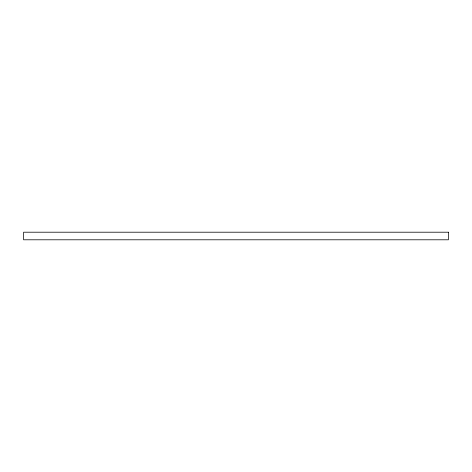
<?xml version="1.0" encoding="UTF-8"?>
<svg xmlns="http://www.w3.org/2000/svg" width="472" height="472" viewBox="0 0 472 472"><rect width="100%" height="100%" fill="white"/><g stroke="black" fill="none" stroke-linecap="round" stroke-linejoin="round"><path stroke-width="0.71" d="M448.4 232.206L23.6 232.206L23.6 239.794L448.4 239.794L448.4 232.206"/></g></svg>
